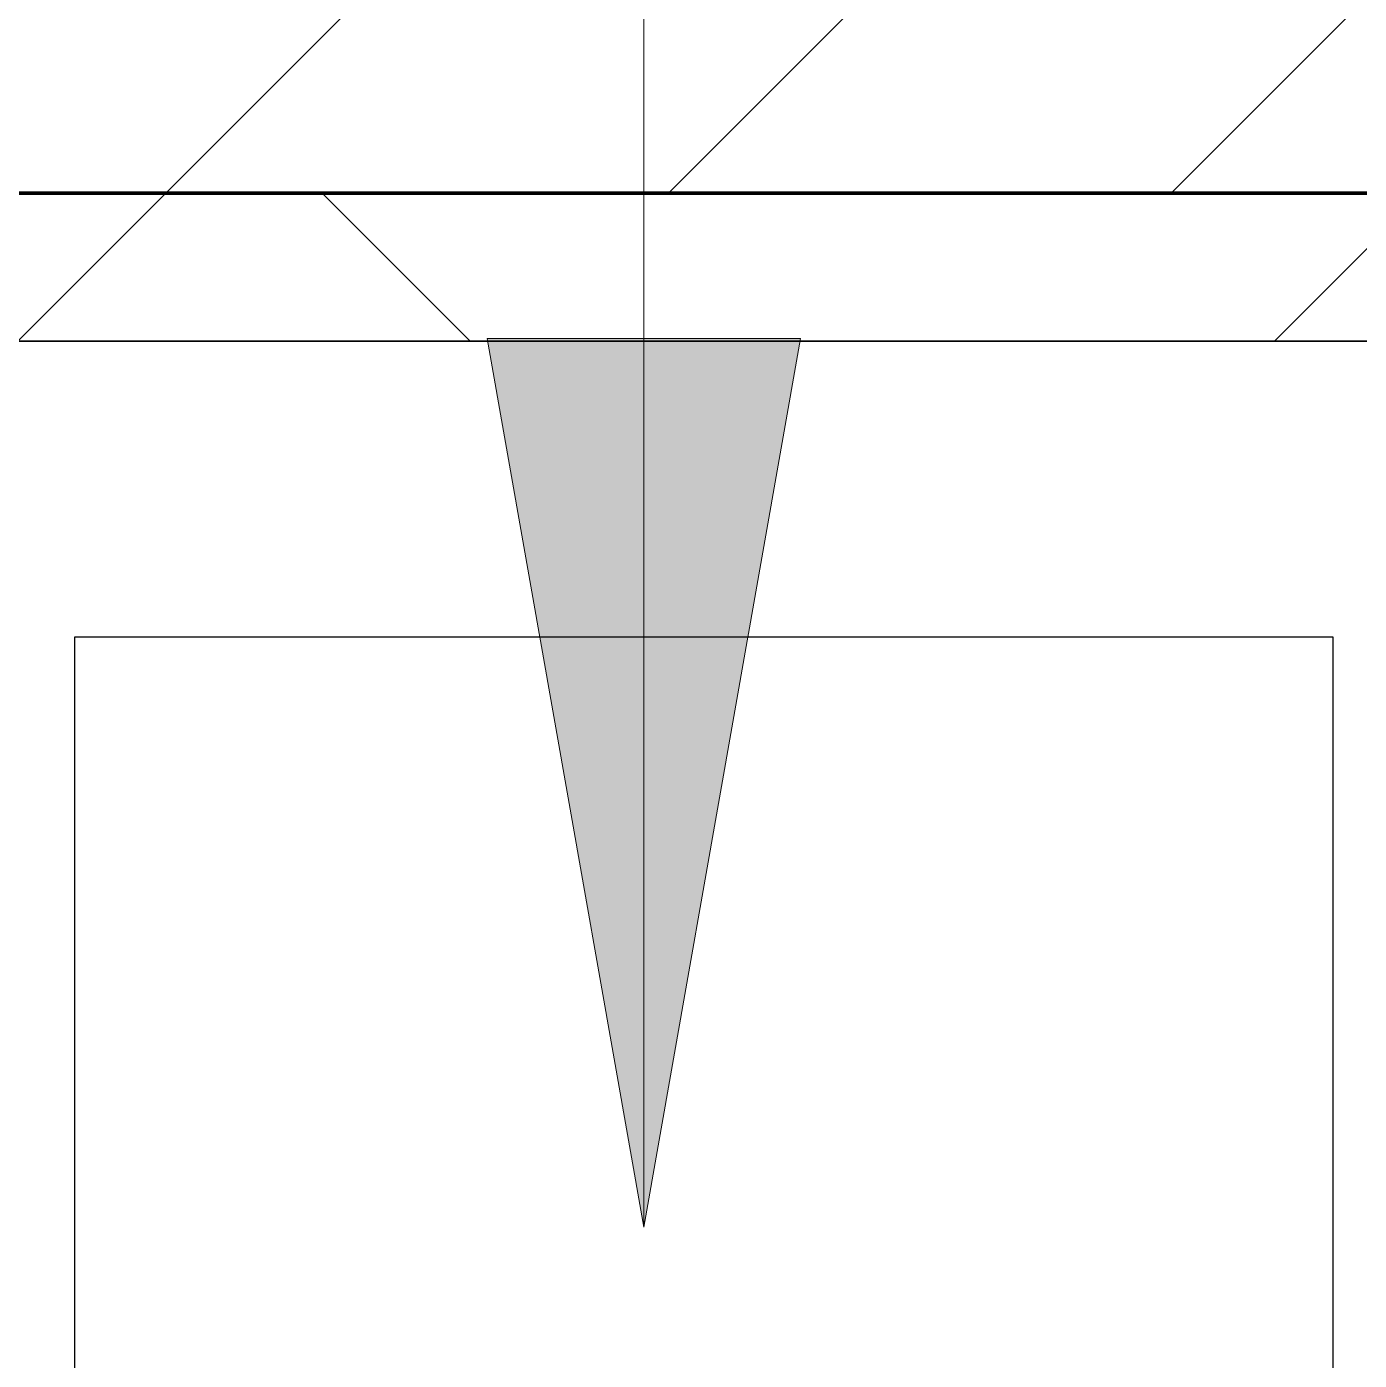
# Model space of a CAD drawing. Header units: millimetres. Extents: x -794334 to -714814, y -17806 to 22403.
# Drawn here: x -757172.4 to -756722.5, y 9549.9 to 10000.2 of the extents above; entities that cross this region are included whole.
import ezdxf
from ezdxf.xclip import XClip

# ---------------------------------------------------------------- set-up
doc = ezdxf.new("R2010")
doc.units = ezdxf.units.MM
doc.header["$XCLIPFRAME"] = 0
doc.layers.add('000 - WIPEOUT', color=250, linetype='Continuous')
doc.layers.add('A11_ALU.SOLID SHEET', color=2, linetype='Continuous')
for name, color, linetype, lineweight in [('A-GLAZ-CURT', 2, 'Continuous', 9), ('A-WALL', 5, 'Continuous', 35), ('A-WALL-FNSH', 2, 'Continuous', 35), ('A-WALL-PATT', 1, 'Continuous', 35), ('G-ANNO-TEXT', 3, 'Continuous', 9)]:
    doc.layers.add(name, color=color, linetype=linetype, lineweight=lineweight)

# ---------------------------------------------------------------- blocks, each defined once
blk = doc.blocks.new('PPLS-PP19_Custom Tile Pattern - Custom Tile Pattern-V77-4252-01 ENLARGED CONCOURSE LEVEL - REFLECTED CEILING PLAN - SHEET 3')
at = {"layer": 'A-GLAZ-CURT'}
for p, q in [((-300, 0), (300, 0)), ((300, 0), (-300, 0)), ((195.99, 0), (213.31, 0)), ((213.31, 0), (195.99, 0)), ((230.06, 0), (300, 0)), ((-300, -50), (300, -50)), ((300, -50), (-300, -50))]:
    blk.add_line(p, q, dxfattribs=at)
for points, knots in [([(76.63, 0), (74.8, 0), (67.65, 0), (53.52, 0), (37, 0), (24.07, 0), (12.82, 0), (-2.9, 0), (-20.62, 0), (-32.81, 0), (-44.85, 0), (-51.43, 0), (-51.79, 0)], [-3095.572228, -3095.572228, -3095.572228, -3095.572228, -2950.589685, -2634.532728, -2313.748533, -2106.613311, -1925.670641, -1617.263037, -1290.787923, -1039.307308, -819.71621, -644.910881, -644.910881, -644.910881, -644.910881]), ([(-36.78, 0), (-32.43, 0), (-19.22, 0), (8.83, 0), (40.19, 0), (60.61, 0), (66.29, 0)], [-6191.144455, -6191.144455, -6191.144455, -6191.144455, -5862.463379, -5340.621928, -4573.028122, -4256.411813, -4256.411813, -4256.411813, -4256.411813]), ([(-30.52, 0), (-27.11, 0), (-17.83, 0), (5.99, 0), (22.06, 0), (37.44, 0), (45.92, 0), (57.76, 0), (64.47, 0), (72.74, 0), (75.22, 0), (76.03, 0), (76.21, 0)], [-2323.618664, -2323.618664, -2323.618664, -2323.618664, -2142.497158, -1716.209403, -1206.526904, -1089.329421, -901.315459, -753.071572, -495.328968, -421.953223, -334.951786, -290.452333, -290.452333, -290.452333, -290.452333]), ([(-15.19, 0), (-13.07, 0), (7.48, 0), (42.82, 0), (88.72, 0), (120.63, 0), (138.28, 0), (138.53, 0)], [-461.142613, -461.142613, -461.142613, -461.142613, -429.606584, -390.253598, -346.313304, -291.370682, -290.5735, -290.5735, -290.5735, -290.5735]), ([(66.19, 0), (62.51, 0), (54.02, 0), (39.61, 0), (24.74, 0), (8.73, 0), (-0.4, 0), (-1.07, 0)], [-4550.419885, -4550.419885, -4550.419885, -4550.419885, -4326.416877, -4098.545751, -3766.694881, -3333.063701, -3298.576367, -3298.576367, -3298.576367, -3298.576367]), ([(-1.02, 0), (1.85, 0), (10.48, 0), (15.02, 0), (22.91, 0), (31, 0), (39.04, 0), (51.19, 0), (58.74, 0), (61.34, 0), (61.45, 0)], [-2600.312558, -2600.312558, -2600.312558, -2600.312558, -2439.246196, -2084.094819, -1956.422387, -1818.904206, -1645.594513, -1443.202566, -1228.752106, -1120.932285, -1120.932285, -1120.932285, -1120.932285]), ([(103.09, 0), (101.08, 0), (86.31, 0), (63.34, 0), (35.84, 0), (12, 0), (4.03, 0), (-0.18, 0), (-0.53, 0)], [-375.435014, -375.435014, -375.435014, -375.435014, -369.147452, -330.153101, -307.516438, -285.83788, -246.234814, -242.468447, -242.468447, -242.468447, -242.468447]), ([(114.39, 0), (114.2, 0), (112.08, 0), (105.42, 0), (92.38, 0), (85.59, 0), (74.4, 0), (62.26, 0), (51.85, 0), (43.81, 0), (29.53, 0), (20.67, 0), (18.85, 0), (18.16, 0)], [-8148.58938, -8148.58938, -8148.58938, -8148.58938, -8105.191388, -7723.759874, -7531.75727, -7135.649961, -6924.452779, -6738.82075, -6548.303034, -6314.283804, -6135.05769, -5972.647715, -5832.674503, -5832.674503, -5832.674503, -5832.674503]), ([(27.44, 0), (27.9, 0), (29.54, 0), (38.07, 0), (50.93, 0), (62.11, 0), (66.38, 0)], [-5037.309798, -5037.309798, -5037.309798, -5037.309798, -4887.603822, -4705.298446, -4353.683244, -4109.384309, -4109.384309, -4109.384309, -4109.384309]), ([(27.89, 0), (29.09, 0), (33.4, 0), (47.79, 0), (59.49, 0), (65.78, 0)], [-147.777612, -147.777612, -147.777612, -147.777612, -135.792042, -118.513713, -99.849738, -99.849738, -99.849738, -99.849738]), ([(53.18, 0), (53.06, 0), (52.22, 0), (44.99, 0), (36.46, 0), (30.82, 0)], [-622.740158, -622.740158, -622.740158, -622.740158, -566.066452, -360.610861, 0, 0, 0, 0]), ([(134.69, 0), (126.28, 0), (106.44, 0), (76.86, 0), (57.82, 0), (46.51, 0), (41.18, 0), (36.02, 0), (35.54, 0), (35.54, 0)], [-446.695151, -446.695151, -446.695151, -446.695151, -401.860199, -357.622665, -341.267687, -334.000314, -326.15566, -319.318397, -317.489778, -317.489778, -317.489778, -317.489778]), ([(36.29, 0), (37.77, 0), (48.82, 0), (57.57, 0), (64.62, 0), (66.8, 0)], [-314.598523, -314.598523, -314.598523, -314.598523, -305.899624, -287.17622, -278.957977, -278.957977, -278.957977, -278.957977]), ([(61.47, 0), (61.47, 0), (61.21, 0), (54.61, 0), (53.71, 0), (53.56, 0)], [-1113.311073, -1113.311073, -1113.311073, -1113.311073, -1096.402191, -891.204116, -747.28819, -747.28819, -747.28819, -747.28819]), ([(66.8, 0), (67.12, 0), (79.02, 0), (100.57, 0), (116.36, 0), (128.63, 0), (128.95, 0)], [-98.845717, -98.845717, -98.845717, -98.845717, -97.899267, -63.759246, -39.050993, -35.895543, -35.895543, -35.895543, -35.895543]), ([(66.82, 0), (69.54, 0), (76.11, 0), (82.12, 0), (83.66, 0)], [-4246.603414, -4246.603414, -4246.603414, -4246.603414, -4094.177415, -3869.465285, -3869.465285, -3869.465285, -3869.465285]), ([(66.83, 0), (69.26, 0), (74.94, 0), (84.83, 0), (86.01, 0), (92.51, 0), (94.33, 0)], [-4100.878932, -4100.878932, -4100.878932, -4100.878932, -3960.84581, -3759.045785, -3336.541051, -2783.776468, -2783.776468, -2783.776468, -2783.776468]), ([(136.44, 0), (121.66, 0), (98.51, 0), (74.89, 0), (66.89, 0)], [-106.750556, -106.750556, -106.750556, -106.750556, -59.610984, -35.583519, -35.583519, -35.583519, -35.583519]), ([(67.8, 0), (75.28, 0), (97.91, 0), (124.45, 0), (132.42, 0), (134.6, 0)], [-277.699086, -277.699086, -277.699086, -277.699086, -249.500363, -194.761443, -152.241002, -152.241002, -152.241002, -152.241002]), ([(76.22, 0), (75.58, 0), (73.64, 0), (71.05, 0), (70.61, 0)], [-193.634889, -193.634889, -193.634889, -193.634889, -31.537676, 0, 0, 0, 0]), ([(94.4, 0), (94.4, 0), (94.64, 0), (99.11, 0), (108.97, 0), (119.78, 0), (128.84, 0), (133.72, 0)], [-2348.345796, -2348.345796, -2348.345796, -2348.345796, -2310.419338, -2233.599744, -2052.234781, -1843.028543, -1590.72941, -1590.72941, -1590.72941, -1590.72941]), ([(129.02, 0), (129.02, 0), (124.41, 0), (122.35, 0), (114.96, 0), (108.04, 0), (103.09, 0)], [-35.386604, -35.386604, -35.386604, -35.386604, -31.430235, -22.807238, -15.488593, 0, 0, 0, 0]), ([(133.59, 0), (133.32, 0), (130.97, 0), (126.24, 0), (118.6, 0), (114.23, 0), (111.98, 0), (105.66, 0), (105.23, 0), (105.23, 0)], [-9692.532631, -9692.532631, -9692.532631, -9692.532631, -9677.714971, -9567.007022, -9453.21225, -9220.200448, -9012.77275, -8966.157302, -8929.495943, -8929.495943, -8929.495943, -8929.495943]), ([(105.26, 0), (105.52, 0), (111.01, 0), (112.65, 0), (113.59, 0)], [-8920.561005, -8920.561005, -8920.561005, -8920.561005, -8814.835624, -8577.462505, -8577.462505, -8577.462505, -8577.462505]), ([(128.58, 0), (128.8, 0), (130.16, 0), (139.26, 0), (152.67, 0), (161.24, 0), (162.19, 0), (162.75, 0)], [-633.326174, -633.326174, -633.326174, -633.326174, -627.736123, -618.981161, -602.094757, -592.980799, -581.414464, -581.414464, -581.414464, -581.414464]), ([(133.72, 0), (133.28, 0), (131.75, 0), (129.87, 0), (129.11, 0)], [-655.57405, -655.57405, -655.57405, -655.57405, -651.020627, -640.742133, -640.742133, -640.742133, -640.742133]), ([(134.69, 0), (135.53, 0), (144.73, 0), (163.31, 0), (185.23, 0), (193.62, 0), (194.69, 0), (194.79, 0)], [-1573.821269, -1573.821269, -1573.821269, -1573.821269, -1530.39897, -1095.004608, -529.74427, -295.064701, -265.121568, -265.121568, -265.121568, -265.121568]), ([(157.9, 0), (156.77, 0), (151.67, 0), (143.77, 0), (137.18, 0), (134.71, 0)], [-10292.955006, -10292.955006, -10292.955006, -10292.955006, -10098.273015, -9847.788484, -9712.831372, -9712.831372, -9712.831372, -9712.831372]), ([(168.37, 0), (167.68, 0), (162.47, 0), (152, 0), (137.19, 0), (135.11, 0)], [-543.375029, -543.375029, -543.375029, -543.375029, -530.793311, -458.593899, -447.436494, -447.436494, -447.436494, -447.436494]), ([(193.8, 0), (193.33, 0), (190.11, 0), (183.13, 0), (171, 0), (161.95, 0), (161.28, 0), (158.35, 0), (157.85, 0), (157.77, 0)], [-11665.349007, -11665.349007, -11665.349007, -11665.349007, -11565.880756, -11105.624034, -10839.086983, -10768.332124, -10666.779182, -10580.760289, -10550.278881, -10550.278881, -10550.278881, -10550.278881]), ([(300, 0), (286.53, 0), (254.22, 0), (207.11, 0), (177.41, 0), (159.34, 0), (158.33, 0), (158.3, 0)], [-285.253232, -285.253232, -285.253232, -285.253232, -244.693688, -187.987675, -143.776725, -129.632772, -123.352749, -123.352749, -123.352749, -123.352749]), ([(159.07, 0), (159.13, 0), (160.84, 0), (165.21, 0), (174.15, 0), (185.98, 0), (208.82, 0), (219.42, 0), (230.06, 0)], [-115.643202, -115.643202, -115.643202, -115.643202, -114.681583, -87.660824, -65.295536, -41.623857, -24.459831, 0, 0, 0, 0]), ([(162.75, 0), (165.4, 0), (170.91, 0), (172.61, 0), (172.61, 0)], [-111.264224, -111.264224, -111.264224, -111.264224, -56.742688, -19.085662, -19.085662, -19.085662, -19.085662]), ([(247.1, 0), (246.76, 0), (245.04, 0), (238.34, 0), (226.56, 0), (221.1, 0), (200.27, 0), (182.99, 0), (174.27, 0), (169.67, 0), (168.99, 0)], [-9649.085549, -9649.085549, -9649.085549, -9649.085549, -9581.591397, -9406.094246, -9221.510254, -9016.44624, -8717.832359, -8253.978395, -8152.463617, -8069.855175, -8069.855175, -8069.855175, -8069.855175]), ([(215.22, 0), (214.62, 0), (210.55, 0), (203.98, 0), (187.54, 0), (175.3, 0), (169.49, 0)], [-203.825446, -203.825446, -203.825446, -203.825446, -198.527383, -184.406837, -162.427601, -142.916156, -142.916156, -142.916156, -142.916156]), ([(171.51, 0), (176.48, 0), (193.23, 0), (201.73, 0), (208.81, 0), (213.9, 0), (241.96, 0), (266.73, 0), (281.71, 0), (291.71, 0), (296.52, 0), (297.86, 0), (298.09, 0)], [-7971.819559, -7971.819559, -7971.819559, -7971.819559, -7784.112253, -7606.717214, -7289.299508, -7042.621073, -6582.165592, -6068.460911, -5766.029927, -5566.724884, -5280.360606, -5199.253518, -5199.253518, -5199.253518, -5199.253518]), ([(172.07, 0), (177.66, 0), (187.87, 0), (201.08, 0), (207.47, 0), (213.96, 0), (215.11, 0)], [-255.364076, -255.364076, -255.364076, -255.364076, -237.955587, -223.92608, -215.862851, -208.75215, -208.75215, -208.75215, -208.75215]), ([(300, 0), (288.22, 0), (262, 0), (230.43, 0), (219.94, 0), (219.02, 0)], [-12528.858583, -12528.858583, -12528.858583, -12528.858583, -11905.454923, -11162.864862, -10856.732305, -10856.732305, -10856.732305, -10856.732305]), ([(219.9, 0), (220.86, 0), (227.84, 0), (242.06, 0), (246.54, 0), (246.96, 0)], [-10670.940496, -10670.940496, -10670.940496, -10670.940496, -10511.382485, -9925.173265, -9834.877357, -9834.877357, -9834.877357, -9834.877357]), ([(284.76, 0), (284.76, 0), (285.09, 0), (287.47, 0), (293.59, 0), (297.76, 0), (300, 0)], [-4110.630118, -4110.630118, -4110.630118, -4110.630118, -4053.389046, -3959.664717, -3862.421465, -3746.95702, -3746.95702, -3746.95702, -3746.95702]), ([(297.38, 0), (295.84, 0), (291.62, 0), (285.38, 0), (284.87, 0)], [-4803.172655, -4803.172655, -4803.172655, -4803.172655, -4358.271401, -4143.037883, -4143.037883, -4143.037883, -4143.037883])]:
    blk.add_open_spline(points, degree=3, knots=knots, dxfattribs=at)
for points in [[(66.8, 0), (54.98, 0), (43.08, 0), (31.18, 0)], [(70.61, 0), (69.45, 0), (68.19, 0), (66.85, 0)], [(80.35, 0), (79.57, 0), (78.27, 0), (76.63, 0)], [(84.06, 0), (83.48, 0), (82.41, 0), (81.72, 0)], [(137.1, 0), (136.68, 0), (136.19, 0), (135.63, 0)], [(168.74, 0), (168.74, 0), (169.81, 0), (171.51, 0)], [(195.11, 0), (194.91, 0), (194.44, 0), (193.8, 0)]]:
    blk.add_open_spline(points, degree=3, dxfattribs=at)
blk = doc.blocks.new('PPLS-PP19_Custom Tile Pattern - Custom Tile Pattern-V78-4252-01 ENLARGED CONCOURSE LEVEL - REFLECTED CEILING PLAN - SHEET 3')
at = {"layer": 'A-GLAZ-CURT'}
for p, q in [((-300, 0), (300, 0)), ((300, 0), (-300, 0)), ((-293.07, 0), (-275.75, 0)), ((-275.75, 0), (-293.07, 0)), ((-222.32, 0), (-205, 0)), ((-205, 0), (-222.32, 0)), ((-300, -50), (300, -50)), ((300, -50), (-300, -50))]:
    blk.add_line(p, q, dxfattribs=at)
at = {"layer": 'A-GLAZ-CURT', "flags": 128}
for points in [[(-300, 0), (-291.56, 0), (-283.3, 0), (-275.2, 0), (-267.26, 0), (-259.45, 0), (-251.77, 0), (-244.2, 0), (-236.74, 0), (-229.36, 0), (-222.06, 0), (-214.83, 0), (-207.71, 0), (-200.76, 0), (-194.02, 0)], [(-125.6, 0), (-128.55, 0), (-134.16, 0), (-140.03, 0), (-145.5, 0), (-150.63, 0), (-155.53, 0), (-160.27, 0), (-164.95, 0), (-169.65, 0), (-174.47, 0), (-179.49, 0), (-184.81, 0), (-190.44, 0), (-196.37, 0), (-202.58, 0), (-209.04, 0), (-215.73, 0), (-222.63, 0), (-229.72, 0), (-236.97, 0), (-244.39, 0), (-251.96, 0), (-259.67, 0), (-267.51, 0), (-275.48, 0), (-283.55, 0), (-291.73, 0), (-300, 0)], [(-193.81, 0), (-187.54, 0), (-181.38, 0), (-175.58, 0), (-170.25, 0), (-165.64, 0), (-162.01, 0), (-159.53, 0), (-157.46, 0), (-154.52, 0), (-149.42, 0), (-141.84, 0), (-132.81, 0), (-126.08, 0)]]:
    blk.add_lwpolyline(points, dxfattribs=at)
at = {"layer": 'A-GLAZ-CURT'}
for points, knots in [([(-300, 0), (-284.65, 0), (-236.57, 0), (-176.7, 0), (-139.18, 0), (-125.9, 0)], [-5323.127839, -5323.127839, -5323.127839, -5323.127839, -4502.809032, -2700.551212, -1148.063632, -1148.063632, -1148.063632, -1148.063632]), ([(-125.94, 0), (-128.84, 0), (-154.3, 0), (-202.69, 0), (-262.56, 0), (-294.48, 0), (-300, 0)], [-17401.203886, -17401.203886, -17401.203886, -17401.203886, -17136.203329, -15131.813646, -13729.592194, -13439.944408, -13439.944408, -13439.944408, -13439.944408]), ([(-194.11, 0), (-197.85, 0), (-212.73, 0), (-232.01, 0), (-255.22, 0), (-262.59, 0), (-264.9, 0), (-265.4, 0)], [-1593.863692, -1593.863692, -1593.863692, -1593.863692, -1400.429864, -858.079193, -543.655514, -208.940337, 0, 0, 0, 0]), ([(-258.6, 0), (-257.91, 0), (-254.26, 0), (-241.25, 0), (-225.99, 0), (-213.1, 0), (-202.97, 0), (-196.9, 0), (-193.87, 0)], [-5722.54675, -5722.54675, -5722.54675, -5722.54675, -5657.471696, -5413.335975, -5017.494783, -4832.723979, -4666.091899, -4493.543421, -4493.543421, -4493.543421, -4493.543421]), ([(-194.22, 0), (-195.3, 0), (-204.77, 0), (-216.65, 0), (-231.26, 0), (-233.46, 0), (-234, 0)], [-1479.642584, -1479.642584, -1479.642584, -1479.642584, -1422.553702, -978.033455, -846.069444, -682.911962, -682.911962, -682.911962, -682.911962]), ([(-233.49, 0), (-233.44, 0), (-232.38, 0), (-230.74, 0), (-225.3, 0), (-223.63, 0)], [-455.274641, -455.274641, -455.274641, -455.274641, -440.605512, -119.536984, 0, 0, 0, 0]), ([(-223.63, 0), (-219.39, 0), (-206.17, 0), (-188.58, 0), (-169.02, 0), (-152.12, 0), (-136.84, 0), (-127.33, 0), (-124.19, 0), (-123.43, 0), (-123.28, 0)], [-5463.295695, -5463.295695, -5463.295695, -5463.295695, -5161.076232, -4739.070012, -4465.409639, -4149.119819, -3839.893365, -3647.167523, -3488.92562, -3439.852845, -3439.852845, -3439.852845, -3439.852845]), ([(-193.81, 0), (-191.32, 0), (-182.84, 0), (-171.77, 0), (-158.7, 0), (-157.22, 0)], [-4492.443391, -4492.443391, -4492.443391, -4492.443391, -4349.945572, -4000.813434, -3840.635403, -3840.635403, -3840.635403, -3840.635403]), ([(-133.82, 0), (-135.51, 0), (-137.8, 0), (-149.31, 0), (-162.01, 0), (-176.75, 0), (-188.59, 0), (-193.81, 0)], [-2731.647847, -2731.647847, -2731.647847, -2731.647847, -2418.507304, -2308.929706, -2113.765672, -1763.376603, -1486.816588, -1486.816588, -1486.816588, -1486.816588]), ([(-137.88, 0), (-140.56, 0), (-147.66, 0), (-147.69, 0), (-158.72, 0), (-174.02, 0), (-182.84, 0), (-190.8, 0), (-193.8, 0)], [-3187.727384, -3187.727384, -3187.727384, -3187.727384, -2919.378265, -2477.344047, -2237.412286, -2029.680487, -1755.085331, -1599.218326, -1599.218326, -1599.218326, -1599.218326]), ([(-152.35, 0), (-151.03, 0), (-147.71, 0), (-143.57, 0), (-138.62, 0)], [-3494.978217, -3494.978217, -3494.978217, -3494.978217, -3371.022232, -3227.460399, -3227.460399, -3227.460399, -3227.460399]), ([(-118.78, 0), (-121.86, 0), (-126.28, 0), (-136.96, 0), (-147.46, 0), (-150.03, 0), (-150.57, 0)], [-5938.474035, -5938.474035, -5938.474035, -5938.474035, -5700.061948, -5508.838257, -5298.784692, -5196.16478, -5196.16478, -5196.16478, -5196.16478]), ([(-150.34, 0), (-150.07, 0), (-147.75, 0), (-142.78, 0), (-131.84, 0), (-125.95, 0)], [-4948.728362, -4948.728362, -4948.728362, -4948.728362, -4883.323924, -4440.880425, -4086.796002, -4086.796002, -4086.796002, -4086.796002]), ([(-26.75, 0), (-27.82, 0), (-36.18, 0), (-53.55, 0), (-78.2, 0), (-110.94, 0), (-130.52, 0), (-147.74, 0), (-149.07, 0)], [-8718.362214, -8718.362214, -8718.362214, -8718.362214, -8532.293389, -8073.216054, -7508.296369, -7004.680444, -6449.282163, -6277.220794, -6277.220794, -6277.220794, -6277.220794]), ([(-148.23, 0), (-146.94, 0), (-140.15, 0), (-137.28, 0), (-133.93, 0), (-128.78, 0), (-126.5, 0)], [-6162.058746, -6162.058746, -6162.058746, -6162.058746, -6017.569127, -5560.701257, -5364.112219, -5231.017328, -5231.017328, -5231.017328, -5231.017328]), ([(-86.16, 0), (-91.37, 0), (-104.13, 0), (-122.65, 0), (-139.03, 0), (-146.11, 0), (-146.95, 0)], [-1681.3698, -1681.3698, -1681.3698, -1681.3698, -1374.161226, -945.742622, -741.901385, -489.130243, -489.130243, -489.130243, -489.130243]), ([(-146.69, 0), (-146.59, 0), (-145.49, 0), (-136.18, 0), (-129.06, 0), (-125.86, 0)], [-420.34245, -420.34245, -420.34245, -420.34245, -406.956646, -290.263673, -20.880925, -20.880925, -20.880925, -20.880925]), ([(-127.41, 0), (-131.63, 0), (-133.16, 0), (-134.09, 0), (-134.15, 0)], [-8540.990293, -8540.990293, -8540.990293, -8540.990293, -8266.114998, -8246.473386, -8246.473386, -8246.473386, -8246.473386]), ([(-134.15, 0), (-133.32, 0), (-130.31, 0), (-117.33, 0), (-92.04, 0), (-74.02, 0), (-62.74, 0), (-60.36, 0), (-59.97, 0)], [-7657.439573, -7657.439573, -7657.439573, -7657.439573, -7293.749979, -6839.55839, -6236.997189, -5713.340575, -5140.470607, -5006.787413, -5006.787413, -5006.787413, -5006.787413]), ([(-120.13, 0), (-120.14, 0), (-120.24, 0), (-121.3, 0), (-129.25, 0), (-133.82, 0)], [-2933.992132, -2933.992132, -2933.992132, -2933.992132, -2920.575025, -2840.280255, -2731.647847, -2731.647847, -2731.647847, -2731.647847]), ([(-113.43, 0), (-113.44, 0), (-113.96, 0), (-119.73, 0), (-125.43, 0), (-127.03, 0), (-127.41, 0)], [-328.499627, -328.499627, -328.499627, -328.499627, -282.672656, -98.539552, -24.539552, 0, 0, 0, 0]), ([(-125.97, 0), (-122.03, 0), (-108.53, 0), (-86.68, 0), (-66.72, 0), (-59.39, 0), (-58.03, 0)], [-5220.829515, -5220.829515, -5220.829515, -5220.829515, -4994.692869, -4542.524482, -4008.285538, -3873.847585, -3873.847585, -3873.847585, -3873.847585]), ([(-125.75, 0), (-125.28, 0), (-120.38, 0), (-107.3, 0), (-90.42, 0), (-75.26, 0), (-68.41, 0), (-65.12, 0), (-63.63, 0)], [-4082.700899, -4082.700899, -4082.700899, -4082.700899, -4054.690705, -3793.097032, -3402.597032, -3144.956779, -3050.982048, -2969.237017, -2969.237017, -2969.237017, -2969.237017]), ([(-72.93, 0), (-75.51, 0), (-89.55, 0), (-108.92, 0), (-125.61, 0)], [-19442.345229, -19442.345229, -19442.345229, -19442.345229, -18935.241197, -17411.007533, -17411.007533, -17411.007533, -17411.007533]), ([(-125.15, 0), (-124.93, 0), (-121.96, 0), (-113.01, 0), (-98.9, 0), (-85.29, 0), (-71.67, 0), (-65.93, 0), (-65.07, 0)], [-3362.7396, -3362.7396, -3362.7396, -3362.7396, -3342.215224, -3074.362186, -2902.289527, -2605.247022, -2322.099534, -2241.8264, -2241.8264, -2241.8264, -2241.8264]), ([(-124.91, 0), (-124.01, 0), (-118.66, 0), (-110.8, 0), (-99.5, 0), (-91.46, 0)], [-1108.984966, -1108.984966, -1108.984966, -1108.984966, -1002.059161, -460.363443, 0, 0, 0, 0]), ([(-122.08, 0), (-122.01, 0), (-121.69, 0), (-121.2, 0), (-120.88, 0)], [-3136.336417, -3136.336417, -3136.336417, -3136.336417, -3110.304437, -3035.164275, -3035.164275, -3035.164275, -3035.164275]), ([(-58.72, 0), (-59.58, 0), (-65.71, 0), (-81.23, 0), (-99.51, 0), (-114.02, 0), (-117.28, 0), (-118.78, 0)], [-1113.463882, -1113.463882, -1113.463882, -1113.463882, -1060.00838, -740.068933, -229.489605, -116.330425, 0, 0, 0, 0]), ([(-117.74, 0), (-117.19, 0), (-114.78, 0), (-113.43, 0), (-113.43, 0)], [-821.249067, -821.249067, -821.249067, -821.249067, -394.672656, -330.879064, -330.879064, -330.879064, -330.879064]), ([(-58.03, 0), (-58.89, 0), (-66.58, 0), (-85.2, 0), (-107.61, 0), (-116.56, 0), (-117.56, 0)], [-2927.806428, -2927.806428, -2927.806428, -2927.806428, -2842.901703, -2193.204658, -1433.981041, -985.49888, -985.49888, -985.49888, -985.49888]), ([(-115.82, 0), (-114.96, 0), (-110.41, 0), (-96.78, 0), (-71.33, 0), (-42.53, 0), (-12.78, 0), (4.23, 0), (9.43, 0), (10.04, 0)], [-5724.064692, -5724.064692, -5724.064692, -5724.064692, -5430.283136, -5103.229623, -4799.173296, -4065.652676, -3589.737505, -3285.047089, -3066.359526, -3066.359526, -3066.359526, -3066.359526]), ([(-58.06, 0), (-62.76, 0), (-75.71, 0), (-94, 0), (-112.01, 0), (-114.94, 0), (-115.63, 0)], [-1460.775456, -1460.775456, -1460.775456, -1460.775456, -1208.454564, -789.402658, -501.969187, -243.577221, -243.577221, -243.577221, -243.577221])]:
    blk.add_open_spline(points, degree=3, knots=knots, dxfattribs=at)
blk = doc.blocks.new('*U1029')
at = {"layer": 'A-GLAZ-CURT', "rotation": 180}
for name, p in [('PPLS-PP19_Custom Tile Pattern - Custom Tile Pattern-V78-4252-01 ENLARGED CONCOURSE LEVEL - REFLECTED CEILING PLAN - SHEET 3', (21600, 6315)), ('PPLS-PP19_Custom Tile Pattern - Custom Tile Pattern-V77-4252-01 ENLARGED CONCOURSE LEVEL - REFLECTED CEILING PLAN - SHEET 3', (22200, 6315))]:
    blk.add_blockref(name, p, dxfattribs=at)
blk = doc.blocks.new('*U1255')
blk.add_wipeout([(737.5, 250), (737.5, 675), (-737.5, 675), (-737.5, 250)]).dxf.layer = '000 - WIPEOUT'
at = {"layer": 'A11_ALU.SOLID SHEET', "color": 0}
blk.add_lwpolyline([(737.5, 250), (737.5, 675), (-737.5, 675), (-737.5, 250)], close=True, dxfattribs=at)
blk = doc.blocks.new('*U1630')
blk.add_lwpolyline([(-4139.52, 6315), (-75674.95, 6315), (-75674.95, 550), (-4139.52, 550)], close=True)
at = {"layer": 'A11_ALU.SOLID SHEET', "color": 0, "linetype": 'ByBlock', "rotation": 90}
blk.add_blockref('*U1255', (-11800, 5477.5), dxfattribs=at)

msp = doc.modelspace()

# ---------------------------------------------------------------- block references
at = {"layer": 'A11_ALU.SOLID SHEET'}
ref = msp.add_blockref('*U1630', (-744681.24, 3579.02), dxfattribs=at)
XClip(ref).set_block_clipping_path([(-45802.4668593339, -9620.0029952967), (23702.8690583039, 10334.9999958097)])

# ---------------------------------------------------------------- next in the draw order: hatches: boundary and pattern name
at = {"layer": 'A-WALL-PATT', "lineweight": 9}
h = msp.add_hatch(dxfattribs=at)
h.set_pattern_fill('FP_2', color=256, style=0, pattern_type=2)
h.set_pattern_definition([(45, (0, 0), (-84.852814, 84.852814), [])])
h.paths.add_polyline_path([(-745742.17, 9944.02), (-745742.17, 10144.02), (-783082.17, 10144.02), (-783082.17, 9944.02), (-747042.87, 9944.02)])
h = msp.add_hatch(dxfattribs=at)
h.set_pattern_fill('FP_5', color=256, style=0, pattern_type=2)
h.set_pattern_definition([(45, (0, 0), (-212.13203, 212.13203), []), (135, (0, 0), (-212.13203, -212.13203), [])])
h.paths.add_polyline_path([(-748821.9, 9894.02), (-748821.9, 9944.02), (-783057.37, 9944.02), (-783057.37, 9894.02), (-749214.91, 9894.02)])
at = {"layer": 'G-ANNO-TEXT'}
msp.add_hatch(color=7, dxfattribs=at).paths.add_polyline_path([(-756964.03, 9594.86), (-756911.14, 9894.86), (-757016.93, 9894.86)])

# ---------------------------------------------------------------- next in the draw order: linework, layer by layer
at = {"layer": 'A-WALL', "color": 7, "lineweight": 70}
for p, q in [((-783057.37, 9944.02), (-748821.9, 9944.02)), ((-748821.9, 9944.02), (-783057.37, 9944.02))]:
    msp.add_line(p, q, dxfattribs=at)
at = {"layer": 'A-WALL-FNSH', "color": 250}
msp.add_line((-748821.9, 9894.02), (-783057.37, 9894.02), dxfattribs=at)
at = {"layer": 'G-ANNO-TEXT', "color": 10}
for p, q in [((-756964.03, 9594.86), (-756964.03, 16487.47)), ((-756911.14, 9894.86), (-757016.93, 9894.86)), ((-757016.93, 9894.86), (-756964.03, 9594.86)), ((-756964.03, 9594.86), (-756911.14, 9894.86))]:
    msp.add_line(p, q, dxfattribs=at)

# ---------------------------------------------------------------- next in the draw order: block references
msp.add_blockref('*U1029', (-778882.37, 3579.02))

doc.saveas('drawing.dxf')
